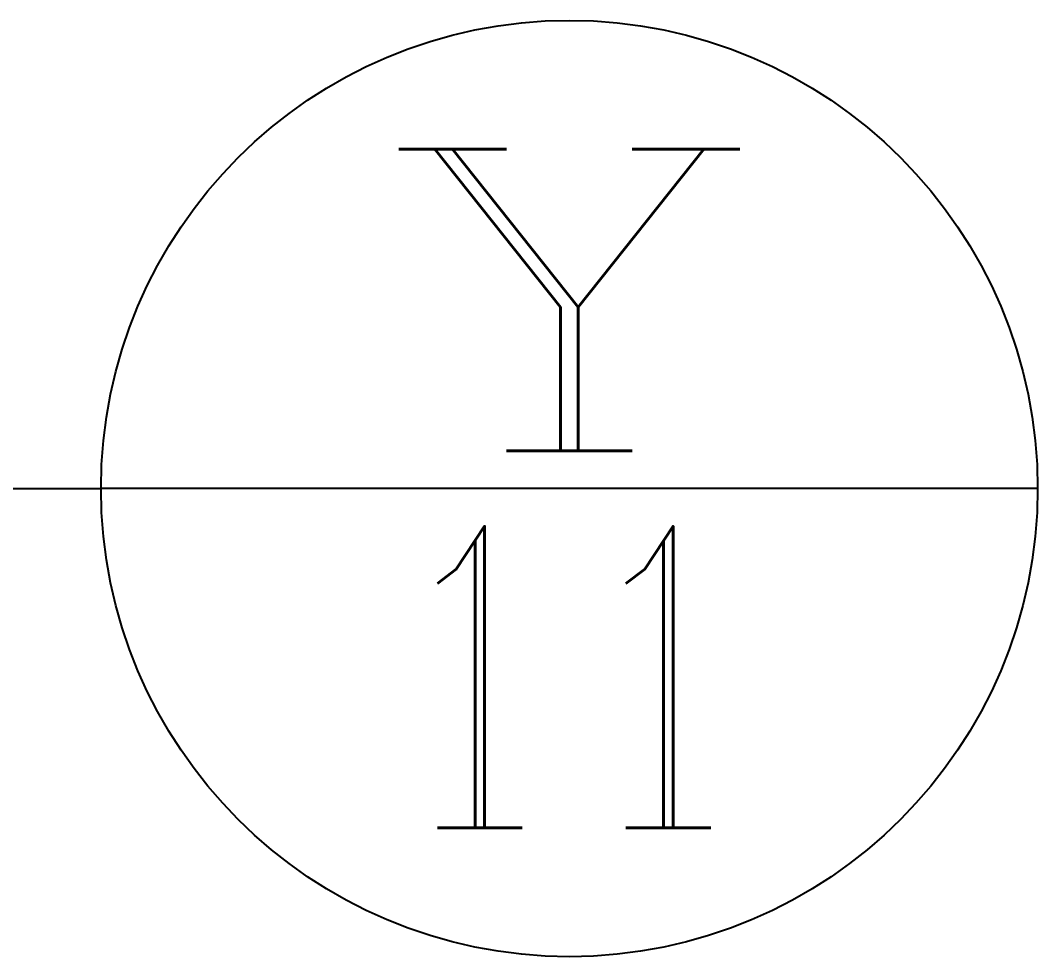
# Model space of a CAD drawing. Extents: x 718358 to 1668613, y -348838 to -159582.
# Drawn here: x 847008.7 to 847280.2, y -200474.4 to -200224.4 of the extents above; entities that cross this region are included whole.
import ezdxf
from ezdxf.enums import TextEntityAlignment as Align

# ---------------------------------------------------------------- set-up
doc = ezdxf.new("R2010")
doc.units = 0
doc.header["$LTSCALE"] = 1000
for name, color, linetype in [('PUB_DIM', 73, 'Continuous'), ('PUB_TEXT', 10, 'Continuous'), ('建-图例填充', 251, 'Continuous')]:
    doc.layers.add(name, color=color, linetype=linetype)
doc.styles.add('_TCH_LABEL', font='COMPLEX', dxfattribs={"bigfont": 'GBCBIG'})

# ---------------------------------------------------------------- blocks, each defined once
blk = doc.blocks.new('gffdfd')
at = {"layer": 'PUB_DIM'}
for p in [(879660.59, -200718.87), (880609, -200718.87)]:
    blk.add_line(p, (880359, -200718.87), dxfattribs=at)
blk.add_circle((880484, -200718.87), 125, dxfattribs=at)
at = {"layer": 'PUB_TEXT', "style": '_TCH_LABEL'}
for s, height, width, p, p2 in [('Y', 80.5, 1.381579, (880433.69, -200708.8), (880534.31, -200708.8)), ('11', 80.498, 1.09375, (880433.69, -200809.43), (880534.31, -200809.43))]:
    blk.add_text(s, height=height, dxfattribs=dict(at, width=width)).set_placement(p, p2, align=Align.FIT)

msp = doc.modelspace()

# ---------------------------------------------------------------- block references
at = {"layer": '建-图例填充'}
msp.add_blockref('gffdfd', (-33328.78, 369.51), dxfattribs=at)

doc.saveas('drawing.dxf')
